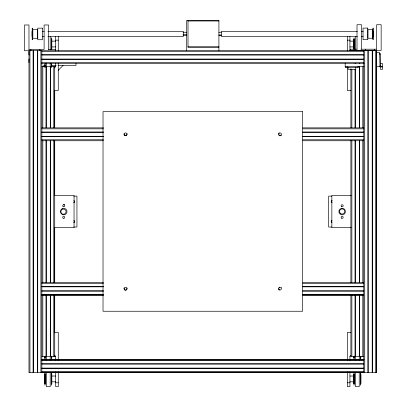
<?xml version="1.0" encoding="UTF-8"?>
<svg xmlns="http://www.w3.org/2000/svg" width="407" height="407" viewBox="0 0 407 407"><rect width="100%" height="100%" fill="white"/><g stroke="black" fill="none" stroke-linecap="round" stroke-linejoin="round"><path stroke-width="0.61" d="M29.243 59.046L28.917 59.366L28.917 62.52M45.915 63.487L46.24 63.166M54.731 67.531L55.698 66.565M58.16 70.36L63.105 65.42M33.425 372.202L33.099 372.522L33.099 50.61M50.29 359.971L50.61 359.646M45.976 372.522L46.301 372.202M355.016 63.487L355.336 63.166M349.928 356.39L350.895 355.423M359.33 359.971L359.651 359.646M355.016 372.522L355.336 372.202M368.213 372.202L367.892 372.522L367.892 50.61M376.327 364.092L376.648 363.766M376.648 371.56L375.681 372.522L375.681 50.61M379.619 53.485L380.26 53.475L380.596 69.394L382.529 69.353L382.402 63.411L380.469 63.451M379.634 54.131L380.275 54.116M379.884 66.041L380.525 66.026M382.468 66.631L376.74 66.748L376.444 52.589L379.665 52.518L379.96 66.682M380.545 66.982L382.473 66.906M188.003 20.996L218.91 20.996M357.422 31.319L221.484 31.319L221.484 36.467L357.422 36.467M361.233 31.319L363.141 31.319M42.206 31.359L44.114 31.359M47.929 31.359L183.333 31.359L183.333 36.508L47.929 36.508M183.058 32.26L186.767 32.26M218.91 32.26L221.311 32.26M183.058 34.285L186.767 34.285M218.91 35.007L221.311 35.007M218.91 35.267L221.311 35.267M183.058 35.424L186.767 35.424M361.233 36.467L363.141 36.467M42.206 36.508L44.114 36.508M55.698 40.166L58.272 40.166M347.354 40.166L349.928 40.166M51.837 41.132L55.698 41.132M349.928 41.132L353.79 41.132M188.003 46.749L218.91 46.749M51.837 46.927L55.698 46.927M349.928 46.927L353.79 46.927M218.91 47.39L188.003 47.39L188.003 20.35M357.137 49.201L350.188 49.201L350.188 50.488L381.156 50.488L381.156 24.735L376.648 24.735L376.648 49.201M360.933 49.201L376.729 49.201M28.897 49.451L44.109 49.451L44.109 24.985L48.616 24.985L48.616 49.451M48.296 49.451L55.438 49.451L55.438 50.738L39.927 50.738L39.927 49.451M30.576 50.61L40.262 50.61M55.189 50.61L376.648 50.61L376.648 372.522L28.978 372.522L28.978 50.61M41.855 51.577L363.772 51.577M41.855 54.731L363.772 54.731M41.855 55.052L363.772 55.052M41.855 59.046L363.772 59.046M41.855 59.366L363.772 59.366M41.855 62.52L363.772 62.52M41.478 63.487L364.102 63.487M45.05 65.42L43.788 65.42L43.788 66.682M51.267 65.42L56.247 65.42M58.12 65.42L75.982 65.42L75.982 63.487M41.855 66.707L54.731 66.707L54.731 127.701M364.102 66.707L345.172 66.707L345.172 63.487M54.731 90.517L58.272 90.517L58.272 63.451M350.895 90.517L347.354 90.517L347.354 66.748M41.855 127.869L103.444 127.869M302.818 127.869L363.772 127.869M41.855 128.836L103.444 128.836M302.818 128.836L363.772 128.836M41.855 131.99L103.444 131.99M302.818 131.99L363.772 131.99M41.855 132.311L103.444 132.311M302.818 132.311L363.772 132.311M41.855 136.304L103.444 136.304M302.818 136.304L363.772 136.304M41.855 136.625L103.444 136.625M302.818 136.625L363.772 136.625M41.855 139.779L103.444 139.779M302.818 139.779L363.772 139.779M41.855 140.746L103.444 140.746M302.818 140.746L363.772 140.746M54.731 195.467L74.049 195.467L74.049 227.666L54.731 227.666M351.165 195.467L331.853 195.467L331.853 227.666L351.165 227.666M73.794 196.113L76.943 196.113L76.943 227.02L73.794 227.02M331.832 196.113L328.683 196.113L328.683 227.02L331.832 227.02M41.855 282.387L103.444 282.387M302.818 282.387L363.772 282.387M41.855 283.353L103.444 283.353M302.818 283.353L363.772 283.353M41.855 286.508L103.444 286.508M302.818 286.508L363.772 286.508M41.855 286.828L103.444 286.828M302.818 286.828L363.772 286.828M41.855 290.822L103.444 290.822M302.818 290.822L363.772 290.822M41.855 291.142L103.444 291.142M302.818 291.142L363.772 291.142M41.855 294.297L103.444 294.297M302.818 294.297L363.772 294.297M41.855 294.943L103.444 294.943M302.818 294.943L363.772 294.943M41.855 295.263L103.444 295.263M302.818 295.263L363.772 295.263M54.731 332.438L58.272 332.438L58.272 360.129M350.895 332.438L347.354 332.438L347.354 360.129M41.855 356.43L54.731 356.43L54.731 294.8M363.772 356.43L350.895 356.43L350.895 294.8M41.539 359.646L364.087 359.646M41.855 359.971L363.772 359.971M41.855 360.612L363.772 360.612M41.855 363.766L363.772 363.766M41.855 364.092L363.772 364.092M41.855 368.081L363.772 368.081M41.855 368.401L363.772 368.401M41.855 371.56L363.772 371.56M41.855 372.202L363.772 372.202M51.837 376.027L55.698 376.027M349.928 376.027L353.79 376.027M51.837 381.822L55.698 381.822M349.928 381.822L353.79 381.822M55.698 382.789L58.272 382.789M347.354 382.789L349.928 382.789M359.33 63.166L359.651 63.487M376.327 368.081L376.648 368.401M372.207 372.202L372.527 372.522L372.527 50.61M355.016 359.646L355.336 359.971M359.33 372.202L359.651 372.522M50.229 63.166L50.549 63.487M29.243 55.052L28.917 54.731L28.917 51.577M54.731 355.423L55.698 356.39M45.976 359.646L46.301 359.971M50.29 372.202L50.61 372.522M37.413 372.202L37.734 372.522L37.734 50.61M376.511 196.113L376.511 227.02M376.327 50.61L376.327 52.513M376.327 63.945L376.327 372.522M374.715 49.201L374.715 50.488M373.336 28.103L373.336 39.693M373.3 31.319L373.3 36.467M372.853 28.103L372.853 39.693M372.207 50.61L372.207 372.522M368.213 50.61L368.213 372.522M365.705 49.201L365.705 50.488M364.738 50.61L364.738 372.522M363.772 50.61L363.772 372.522M362.805 66.707L362.805 127.701M362.805 140.405L362.805 282.728M362.805 294.8L362.805 356.43M361.518 49.201L361.518 24.735L357.01 24.735L357.01 49.201M360.861 357.997L360.861 356.313L360.811 357.188M360.861 373.967L360.861 383.882M360.811 374.781L360.811 383.068M360.617 356.196L360.617 359.35M360.617 372.614L360.617 385.236M360.485 356.44L360.485 358.191M360.485 373.774L360.485 384.076M359.651 66.707L359.651 127.701M359.651 140.405L359.651 282.728M359.651 294.8L359.651 356.43M359.33 66.707L359.33 127.701M359.33 140.405L359.33 282.728M359.33 294.8L359.33 356.43M359.233 356.446L359.233 359.941M359.233 372.263L359.233 386.619L355.433 386.619L355.433 372.263M358.531 66.707L358.531 67.348L345.329 67.348L345.329 66.707M357.885 66.707L357.885 67.348M355.794 67.348L355.794 69.282L348.066 69.282L348.066 67.348M355.433 36.401L355.433 49.471M355.433 356.446L355.433 359.941M355.336 69.246L355.336 127.701M355.336 140.405L355.336 282.728M355.336 294.8L355.336 356.43M355.016 69.246L355.016 127.701M355.016 140.405L355.016 282.728M355.016 294.8L355.016 356.43M354.176 38.879L354.176 49.181M354.176 356.44L354.176 358.191M354.176 373.774L354.176 384.076M354.049 37.719L354.049 49.496M354.049 356.196L354.049 359.35M354.049 372.614L354.049 385.236M353.856 39.886L353.856 48.174M353.856 357.188L353.856 356.339L353.805 357.997M353.856 374.781L353.856 383.068M353.805 39.072L353.805 48.988M353.805 373.967L353.805 383.882M351.862 69.246L351.862 127.701M351.862 140.405L351.862 282.728M351.862 294.8L351.862 356.43M350.895 68.773L350.895 127.701M350.895 140.405L350.895 282.728M349.928 36.437L349.928 50.85M349.928 356.206L349.928 360.159M349.928 372.029L349.928 386.65L347.354 386.65L347.354 372.029M347.354 36.437L347.354 50.926M345.975 66.707L345.975 67.348M218.91 50.61L218.91 20.35L186.716 20.35L186.716 50.61M58.272 36.437L58.272 50.926M58.272 372.029L58.272 386.65L55.698 386.65L55.698 372.029M55.698 36.437L55.698 50.926M55.698 63.421L55.698 66.748M55.698 356.206L55.698 360.159M54.731 140.405L54.731 282.728M54.411 66.707L54.411 67.974M54.411 90.212L54.411 127.701M54.411 140.405L54.411 195.686M54.411 227.452L54.411 282.728M54.411 294.8L54.411 332.921M54.411 355.158L54.411 356.43M53.77 66.707L53.77 127.701M53.77 140.405L53.77 282.728M53.77 294.8L53.77 356.43M51.821 39.072L51.821 48.988M51.821 64.952L51.821 67.002M51.821 356.313L51.821 357.997M51.821 373.967L51.821 383.882M51.694 39.759L51.694 48.301M51.694 65.639L51.77 66.977M51.694 356.262L51.694 357.315M51.694 374.654L51.694 383.196M51.628 38.879L51.628 49.181M51.628 64.759L51.628 67.048M51.643 356.262L51.628 358.191M51.628 373.774L51.628 384.076M51.577 37.719L51.577 49.858M51.577 63.604L51.577 67.119M51.577 356.196L51.577 359.35M51.577 372.614L51.577 385.236M50.61 66.707L50.61 127.701M50.61 140.405L50.61 282.728M50.61 294.8L50.61 356.43M50.29 66.707L50.29 127.701M50.29 140.405L50.29 282.728M50.29 294.8L50.29 356.43M50.193 36.482L50.193 49.817M50.193 63.248L50.193 66.967M50.193 356.446L50.193 359.941M50.193 372.263L50.193 386.619L46.398 386.619L46.398 372.263M46.398 63.248L46.398 66.967M46.398 356.446L46.398 359.941M46.301 66.707L46.301 127.701M46.301 140.405L46.301 282.728M46.301 294.8L46.301 356.43M45.976 66.707L45.976 127.701M45.976 140.405L45.976 282.728M45.976 294.8L45.976 356.43M45.141 64.759L45.141 67.048M45.141 356.44L45.141 358.191M45.141 373.774L45.141 384.076M45.009 63.604L45.009 67.119M45.009 356.196L45.009 359.35M45.009 372.614L45.009 385.236M44.958 64.759L44.958 67.048M44.948 356.262L44.958 358.191M44.958 373.774L44.958 384.076M44.897 65.639L44.897 66.885M44.897 356.262L44.897 357.315M44.897 374.654L44.897 383.196M44.765 64.952L44.765 67.002M44.765 356.313L44.765 357.997M44.765 373.967L44.765 383.882M42.821 66.707L42.821 127.701M42.821 140.405L42.821 282.728M42.821 294.8L42.821 356.43M41.855 50.61L41.855 372.522M40.893 50.61L40.893 372.522M37.413 50.61L37.413 372.522M33.425 50.61L33.425 372.522M32.677 28.139L32.677 39.728M32.194 28.139L32.194 39.728M32.036 31.359L32.036 36.508M30.912 49.451L30.912 50.738L24.471 50.738L24.471 24.985L28.978 24.985L28.978 49.451M29.945 50.61L29.945 372.522M331.954 202.584A1.028 1.028 0 0 1 331.954 200.595M331.954 222.543A1.028 1.028 0 0 1 331.954 220.553M281.466 135.063A1.608 1.608 0 0 1 281.212 135.394M280.876 135.653A1.608 1.608 0 0 1 280.489 135.811M279.655 135.811A1.608 1.608 0 0 1 279.268 135.653M278.678 135.063A1.608 1.608 0 0 1 278.52 134.676M278.52 133.842A1.608 1.608 0 0 1 278.678 133.455M278.937 133.12A1.608 1.608 0 0 1 279.268 132.865M279.268 290.105A1.608 1.608 0 0 1 278.937 289.85M278.678 289.514A1.608 1.608 0 0 1 278.52 289.128M278.52 288.293A1.608 1.608 0 0 1 278.678 287.907M279.268 287.317A1.608 1.608 0 0 1 279.655 287.154M281.212 287.571A1.608 1.608 0 0 1 281.466 287.907M127.111 133.633A1.608 1.608 0 0 1 126.948 134.854M126.694 135.185A1.608 1.608 0 0 1 124.415 135.185M124.16 134.854A1.608 1.608 0 0 1 123.998 133.633M126.948 287.805A1.608 1.608 0 0 1 127.111 289.026M126.694 289.748A1.608 1.608 0 0 1 126.358 290.003M125.972 290.166A1.608 1.608 0 0 1 125.137 290.166M124.751 290.003A1.608 1.608 0 0 1 124.415 289.748M123.998 289.026A1.608 1.608 0 0 1 124.16 287.805M331.741 222.385A0.967 0.967 0 0 1 331.542 220.864M331.975 202.518A0.967 0.967 0 0 1 331.975 200.656M73.921 220.655A1.028 1.028 0 0 1 73.921 222.441M73.921 200.697A1.028 1.028 0 0 1 73.921 202.477M63.492 204.568A7.082 7.082 0 0 1 64.723 204.675M74.089 200.905A0.967 0.967 0 0 1 73.886 202.427M74.089 220.864A0.967 0.967 0 0 1 73.886 222.385M62.597 208.486L61.839 208.888A3.281 3.281 0 0 0 63.202 214.799L64.062 214.83A3.281 3.281 0 0 0 64.291 208.323L62.597 208.486M342.465 208.292L341.61 208.323A3.281 3.281 0 0 0 341.839 214.83L342.694 214.799A3.281 3.281 0 0 0 344.057 208.888L342.465 208.292M42.496 28.139L37.765 28.139L37.765 39.728L42.496 39.728L42.496 28.139M367.765 28.103L363.034 28.103L363.034 39.693L367.765 39.693L367.765 28.103M37.602 29.589L32.84 29.589L32.84 38.283L37.602 38.283L37.602 29.589M372.69 29.553L367.928 29.553L367.928 38.243L372.69 38.243L372.69 29.553M302.61 111.66L103.022 111.66L103.022 311.243L302.61 311.243L302.61 111.66M61.727 213.522A2.574 2.574 0 0 0 66 212.245A2.574 2.574 0 0 0 62.759 209.183A2.574 2.574 0 0 0 61.727 213.522M340.364 213.354A2.574 2.574 0 0 0 344.637 212.078A2.574 2.574 0 0 0 341.397 209.015A2.574 2.574 0 0 0 340.364 213.354M63.054 206.527A1.028 1.028 0 0 0 64.754 205.988A1.028 1.028 0 0 0 63.436 204.787A1.028 1.028 0 0 0 63.054 206.527M63.121 218.172A1.028 1.028 0 0 0 64.769 217.491A1.028 1.028 0 0 0 63.355 216.402A1.028 1.028 0 0 0 63.121 218.172M279.187 135.129A1.287 1.287 0 0 0 281.323 134.488A1.287 1.287 0 0 0 279.706 132.957A1.287 1.287 0 0 0 279.187 135.129M124.7 135.155A1.287 1.287 0 0 0 126.816 134.452A1.287 1.287 0 0 0 125.147 132.972A1.287 1.287 0 0 0 124.7 135.155M279.161 289.621A1.287 1.287 0 0 0 281.318 289.041A1.287 1.287 0 0 0 279.736 287.469A1.287 1.287 0 0 0 279.161 289.621M124.832 289.779A1.287 1.287 0 0 0 126.836 288.802A1.287 1.287 0 0 0 124.99 287.551A1.287 1.287 0 0 0 124.832 289.779M341.595 206.634A1.028 1.028 0 0 0 343.182 205.815A1.028 1.028 0 0 0 341.677 204.853A1.028 1.028 0 0 0 341.595 206.634M341.524 218.172A1.028 1.028 0 0 0 343.172 217.491A1.028 1.028 0 0 0 341.758 216.407A1.028 1.028 0 0 0 341.524 218.172"/></g></svg>
